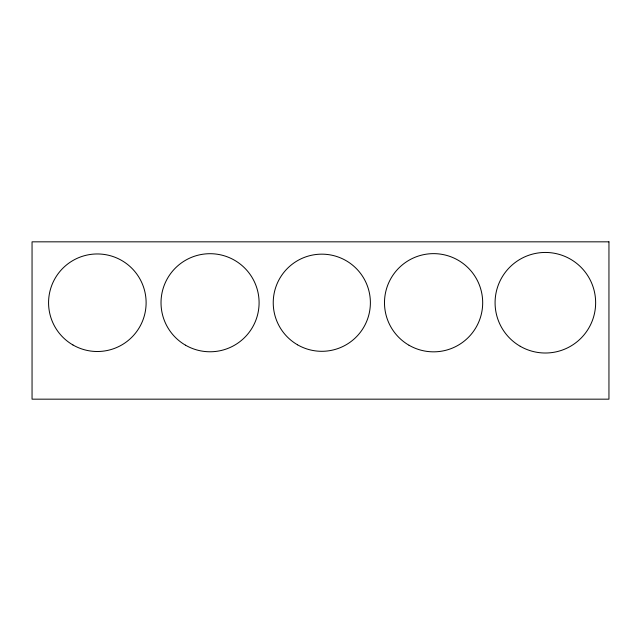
<?xml version="1.0" encoding="UTF-8"?>
<svg xmlns="http://www.w3.org/2000/svg" width="641" height="641" viewBox="0 0 641 641"><rect width="100%" height="100%" fill="white"/><g stroke="black" fill="none" stroke-linecap="round" stroke-linejoin="round"><path stroke-width="0.96" d="M608.95 241.833L32.05 241.833L32.05 399.167L608.95 399.167L608.95 241.833M297.52 344.802A48.58 48.58 0 0 0 370.386 302.736A48.58 48.58 0 0 0 297.52 260.663A48.58 48.58 0 0 0 297.52 344.802M409.038 345.259A49.101 49.101 0 0 0 482.689 302.736A49.101 49.101 0 0 0 409.038 260.214A49.101 49.101 0 0 0 409.038 345.259M185.537 345.203A49.037 49.037 0 0 0 259.092 302.736A49.037 49.037 0 0 0 185.537 260.27A49.037 49.037 0 0 0 185.537 345.203M72.954 344.97A48.772 48.772 0 0 0 146.116 302.736A48.772 48.772 0 0 0 72.954 260.494A48.772 48.772 0 0 0 72.954 344.97M520.22 346.276A50.278 50.278 0 0 0 595.641 302.736A50.278 50.278 0 0 0 520.22 259.188A50.278 50.278 0 0 0 520.22 346.276"/></g></svg>
